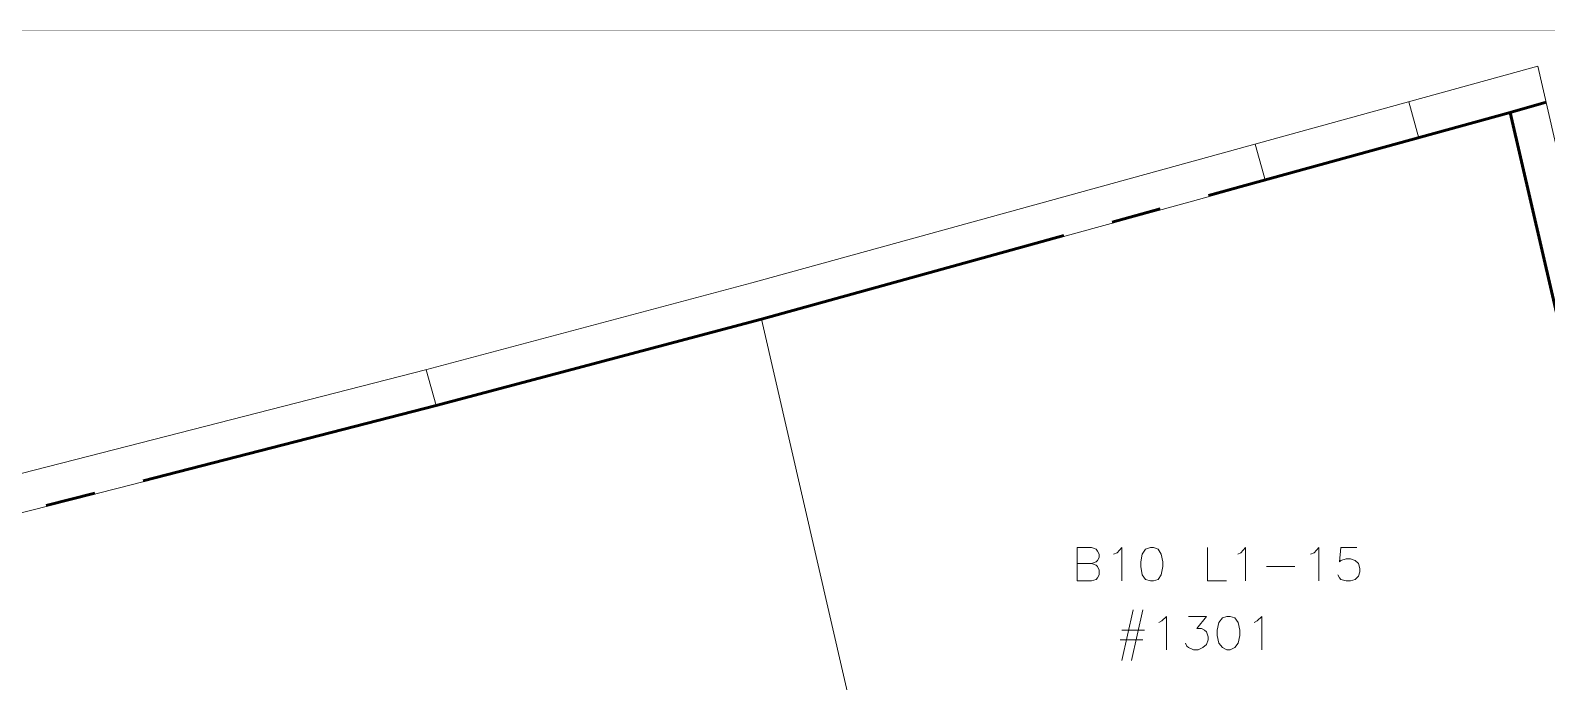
# Model space of a CAD drawing. Header units: millimetres. Extents: x 0.09 to 0.957, y 0.015 to 0.727.
# Drawn here: x 0.3074 to 0.6194, y 0.5929 to 0.7269 of the extents above; entities that cross this region are included whole.
import ezdxf

# ---------------------------------------------------------------- set-up
doc = ezdxf.new("R2010")
doc.units = ezdxf.units.MM
doc.layers.add('PDF_0', color=7, linetype='Continuous')
doc.layers.add('PDF_s48$BOUNDARY-NODE', color=3, linetype='Continuous')
doc.layers.add('PDF_s48$LOTS', color=254, linetype='Continuous', true_color=0xdcdcdc)
doc.layers.add('PDF_s48$SDU', color=157, linetype='Continuous', true_color=0x396472)

msp = doc.modelspace()

# ---------------------------------------------------------------- linework, layer by layer
at = {"layer": 'PDF_0', "lineweight": 0, "const_width": 0.000106}
msp.add_lwpolyline([(0.95651, 0.72683), (0.95651, 0.01511), (0.0903, 0.01511), (0.0903, 0.72683)], close=True, dxfattribs=at)
at = {"layer": 'PDF_0', "lineweight": 9}
msp.add_lwpolyline([(0.11517, 0.31949), (0.12468, 0.39161), (0.17895, 0.4026), (0.17726, 0.43691), (0.13935, 0.44927), (0.17251, 0.60228), (0.23851, 0.61854), (0.38898, 0.65708), (0.45582, 0.67493), (0.6176, 0.71949), (0.66723, 0.50333)], dxfattribs=at)
at = {"layer": 'PDF_s48$BOUNDARY-NODE', "lineweight": 60}
for points in [[(0.61927, 0.71209), (0.61189, 0.70998)], [(0.63333, 0.61717), (0.61189, 0.70998), (0.5498, 0.69288)], [(0.53988, 0.69013), (0.52995, 0.68739)], [(0.52003, 0.68464), (0.45783, 0.66743), (0.39088, 0.64969), (0.33059, 0.63417)], [(0.32066, 0.63163), (0.31063, 0.6291)]]:
    msp.add_lwpolyline(points, dxfattribs=at)
at = {"layer": 'PDF_s48$LOTS', "lineweight": 0}
for points in [[(0.61928, 0.71205), (0.61907, 0.71199), (0.54653, 0.69172), (0.47399, 0.67186), (0.40123, 0.65244), (0.32837, 0.63343), (0.2554, 0.61484), (0.18233, 0.59679), (0.17071, 0.59399)], [(0.591, 0.71217), (0.5931, 0.7047)], [(0.66828, 0.4649), (0.61189, 0.70998)], [(0.5594, 0.70347), (0.56152, 0.69583)], [(0.49479, 0.50692), (0.45783, 0.66743)], [(0.38883, 0.65704), (0.39088, 0.64969)]]:
    msp.add_lwpolyline(points, dxfattribs=at)
at = {"layer": 'PDF_s48$SDU', "lineweight": 0}
for points in [[(0.52573, 0.61717), (0.52668, 0.61685), (0.52699, 0.61653), (0.52731, 0.61579), (0.52731, 0.61484), (0.52699, 0.61421), (0.52668, 0.61389), (0.52573, 0.61358), (0.52277, 0.61358), (0.52277, 0.62044), (0.52573, 0.62044), (0.52668, 0.62012), (0.52699, 0.6197), (0.52731, 0.61907), (0.52731, 0.61843), (0.52699, 0.6178), (0.52668, 0.61748), (0.52573, 0.61717), (0.52277, 0.61717)], [(0.53027, 0.61907), (0.53101, 0.61938), (0.53196, 0.62044), (0.53196, 0.61358)], [(0.5535, 0.61358), (0.54959, 0.61358), (0.54959, 0.62044)], [(0.55582, 0.61907), (0.55646, 0.61938), (0.55741, 0.62044), (0.55741, 0.61358)], [(0.57082, 0.61907), (0.57156, 0.61938), (0.57251, 0.62044), (0.57251, 0.61358)], [(0.57641, 0.61484), (0.57673, 0.61421), (0.57705, 0.61389), (0.5781, 0.61358), (0.57905, 0.61358), (0.58, 0.61389), (0.58064, 0.61453), (0.58095, 0.61548), (0.58095, 0.61611), (0.58064, 0.61717), (0.58, 0.6178), (0.57905, 0.61812), (0.5781, 0.61812), (0.57705, 0.6178), (0.57673, 0.61748), (0.57705, 0.62044), (0.58032, 0.62044)], [(0.56754, 0.61653), (0.56174, 0.61653)], [(0.53196, 0.59721), (0.53428, 0.60766)], [(0.53396, 0.59721), (0.53629, 0.60766)], [(0.53956, 0.60502), (0.54019, 0.60534), (0.54114, 0.60629), (0.54114, 0.59943)], [(0.54569, 0.60629), (0.54938, 0.60629), (0.54737, 0.60376), (0.54833, 0.60376), (0.54896, 0.60344), (0.54938, 0.60312), (0.5497, 0.60207), (0.5497, 0.60143), (0.54938, 0.60048), (0.54864, 0.59985), (0.54769, 0.59943), (0.54674, 0.59943), (0.54569, 0.59985), (0.54537, 0.60017), (0.54505, 0.6008)], [(0.5592, 0.60502), (0.55984, 0.60534), (0.56079, 0.60629), (0.56079, 0.59943)], [(0.5366, 0.60344), (0.53196, 0.60344)], [(0.53629, 0.60143), (0.53164, 0.60143)]]:
    msp.add_lwpolyline(points, dxfattribs=at)
for points in [[(0.53787, 0.62044), (0.5385, 0.62044), (0.53946, 0.62012), (0.54009, 0.61907), (0.54041, 0.61748), (0.54041, 0.61653), (0.54009, 0.61484), (0.53946, 0.61389), (0.5385, 0.61358), (0.53787, 0.61358), (0.53682, 0.61389), (0.53618, 0.61484), (0.53586, 0.61653), (0.53586, 0.61748), (0.53618, 0.61907), (0.53682, 0.62012)], [(0.5536, 0.60629), (0.55424, 0.60629), (0.55519, 0.60597), (0.55593, 0.60502), (0.55624, 0.60344), (0.55624, 0.60238), (0.55593, 0.6008), (0.55519, 0.59985), (0.55424, 0.59943), (0.5536, 0.59943), (0.55265, 0.59985), (0.55192, 0.6008), (0.5516, 0.60238), (0.5516, 0.60344), (0.55192, 0.60502), (0.55265, 0.60597)]]:
    msp.add_lwpolyline(points, close=True, dxfattribs=at)

doc.saveas('drawing.dxf')
